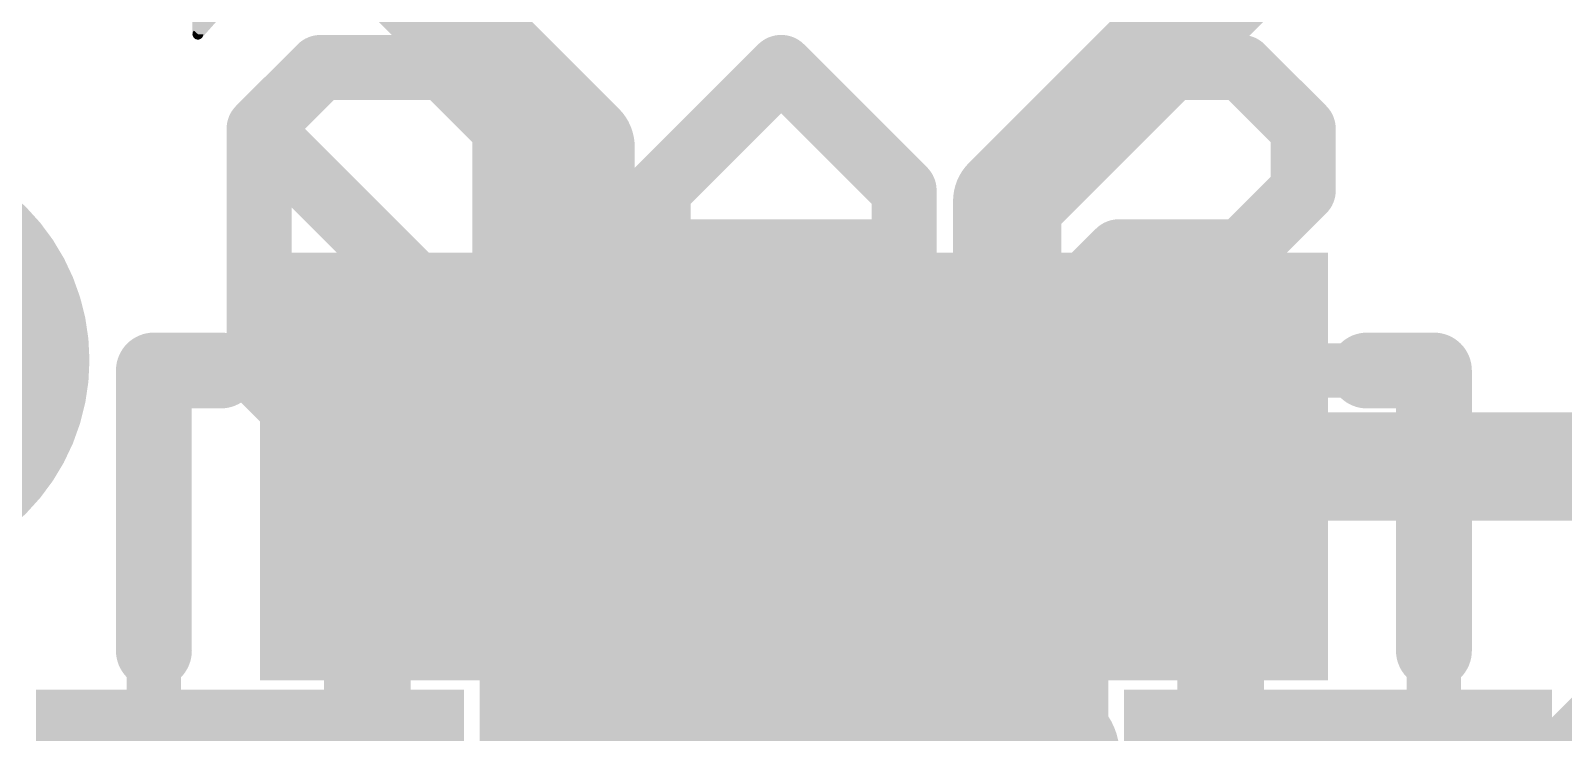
# Model space of a CAD drawing. Extents: x -36 to 72, y -7 to 16.
# Drawn here: x 5.831 to 9.423, y 8.272 to 9.917 of the extents above; entities that cross this region are included whole.
import ezdxf

# ---------------------------------------------------------------- set-up
doc = ezdxf.new("R2010")
doc.units = 0
for name, color, linetype in [('1', 12, 'CONTINUOUS'), ('16', 132, 'CONTINUOUS'), ('18', 110, 'CONTINUOUS'), ('21', 53, 'CONTINUOUS'), ('22', 53, 'CONTINUOUS'), ('23', 53, 'CONTINUOUS'), ('29', 253, 'CONTINUOUS'), ('30', 253, 'CONTINUOUS'), ('31', 253, 'CONTINUOUS'), ('51', 53, 'CONTINUOUS')]:
    doc.layers.add(name, color=color, linetype=linetype)

# ---------------------------------------------------------------- blocks, each defined once
blk = doc.blocks.new('RECT')
blk.add_solid([(-0.5, -0.5), (0.5, -0.5), (-0.5, 0.5), (0.5, 0.5)])
blk = doc.blocks.new('ROUNDV')
at = {"const_width": 0.5}
blk.add_lwpolyline([(0, -0.25, 1), (0, 0.25, 1), (0, -0.25)], format="xyb", dxfattribs=at)

msp = doc.modelspace()

# ---------------------------------------------------------------- linework, layer by layer
at = {"layer": '1', "const_width": 0.254}
for points in [[(8.12, 9.517), (8.89, 10.287)], [(6.604, 10.16), (7.12, 9.644)], [(7.12, 9.644), (7.12, 8.895)], [(8.12, 8.895), (8.12, 9.517)], [(9.906, 8.895), (8.62, 8.895)]]:
    msp.add_lwpolyline(points, dxfattribs=at)
at = {"layer": '1', "const_width": 0.127}
for points in [[(7.1835, 9.644, 1), (7.0565, 9.644)], [(7.0751, 9.5991, 1), (7.1649, 9.6889)], [(8.1835, 9.517, 1), (8.0565, 9.517)], [(8.0751, 9.5619, 1), (8.1649, 9.4721)], [(8.62, 8.9585, 1), (8.62, 8.8315)], [(7.0565, 8.895, 1), (7.1835, 8.895)], [(8.0565, 8.895, 1), (8.1835, 8.895)]]:
    msp.add_lwpolyline(points, format="xyb", dxfattribs=at)
at = {"layer": '16', "const_width": 0.254}
msp.add_lwpolyline([(9.398, 8.128), (10.16, 8.89)], dxfattribs=at)
at = {"layer": '21'}
for points, const_width in [([(6.2231, 11.4249), (6.2231, 9.9085)], 0.0254), ([(6.2231, 9.9085), (6.7107, 10.4572)], 0.0254), ([(6.2768, 9.12), (6.12, 9.12)], 0.1778), ([(6.12, 9.12), (6.12, 8.4632)], 0.1778), ([(8.9632, 9.12), (9.12, 9.12)], 0.1778), ([(9.12, 9.12), (9.12, 8.4632)], 0.1778)]:
    msp.add_lwpolyline(points, dxfattribs=dict(at, const_width=const_width))
for points, const_width in [([(6.2184, 9.9127, 1), (6.2278, 9.9043)], 0.0127), ([(6.2168, 9.9085, 1), (6.2295, 9.9085)], 0.0127), ([(6.1645, 9.12, 1), (6.0755, 9.12)], 0.0889), ([(6.12, 9.1645, 1), (6.12, 9.0756)], 0.0889), ([(6.2768, 9.0756, 1), (6.2768, 9.1645)], 0.0889), ([(8.9632, 9.1645, 1), (8.9632, 9.0756)], 0.0889), ([(9.1645, 9.12, 1), (9.0756, 9.12)], 0.0889), ([(9.12, 9.0756, 1), (9.12, 9.1645)], 0.0889), ([(6.0755, 8.4632, 1), (6.1645, 8.4632)], 0.0889), ([(9.0756, 8.4632, 1), (9.1645, 8.4632)], 0.0889), ([(8.22, 8.12, 1), (8.22, 8.32, 1), (8.22, 8.12)], 0.127)]:
    msp.add_lwpolyline(points, format="xyb", dxfattribs=dict(at, const_width=const_width))
at = {"layer": '22'}
for points, const_width in [([(6.5106, 9.8305), (6.3665, 9.6865)], 0.1524), ([(6.7987, 9.8305), (6.5106, 9.8305)], 0.1524), ([(6.9428, 9.6865), (6.7987, 9.8305)], 0.1524), ([(7.5902, 9.8305), (7.3021, 9.5424)], 0.1524), ([(7.8783, 9.5424), (7.5902, 9.8305)], 0.1524), ([(8.2376, 9.6865), (8.3816, 9.8305)], 0.1524), ([(8.3816, 9.8305), (8.6697, 9.8305)], 0.1524), ([(8.6697, 9.8305), (8.8138, 9.6865)], 0.1524), ([(6.3665, 9.6865), (6.3665, 9.1103)], 0.1524), ([(6.9428, 9.1103), (6.3665, 9.6865)], 0.1524), ([(6.9428, 9.1103), (6.9428, 9.6865)], 0.1524), ([(8.8138, 9.6865), (8.8138, 9.5424)], 0.1524), ([(7.3021, 9.5424), (7.3021, 8.9662)], 0.1524), ([(7.8783, 8.9662), (7.8783, 9.5424)], 0.1524), ([(8.8138, 9.5424), (8.6697, 9.3984)], 0.1524), ([(7.8783, 9.3984), (7.3021, 9.3984)], 0.1524), ([(8.3816, 9.3984), (8.2376, 9.2543)], 0.1524), ([(8.6697, 9.3984), (8.3816, 9.3984)], 0.1524), ([(8.2376, 9.2543), (8.2376, 9.1103)], 0.1524), ([(6.3665, 9.1103), (6.5106, 8.9662)], 0.1524), ([(6.7987, 8.9662), (6.9428, 9.1103)], 0.1524), ([(8.2376, 9.1103), (8.3816, 8.9662)], 0.1524), ([(8.6697, 8.9662), (8.8138, 9.1103)], 0.1524), ([(6.5106, 8.9662), (6.7987, 8.9662)], 0.1524), ([(8.3816, 8.9662), (8.6697, 8.9662)], 0.1524), ([(6.62, 8.42), (6.62, 6.82)], 0.2032), ([(8.62, 6.82), (8.62, 8.42)], 0.2032)]:
    msp.add_lwpolyline(points, dxfattribs=dict(at, const_width=const_width))
for points, const_width in [([(6.5106, 9.8686, 1), (6.5106, 9.7924)], 0.0762), ([(6.5375, 9.8036, 1), (6.4837, 9.8575)], 0.0762), ([(6.8256, 9.8575, 1), (6.7718, 9.8036)], 0.0762), ([(6.7987, 9.7924, 1), (6.7987, 9.8686)], 0.0762), ([(7.6171, 9.8575, 1), (7.5632, 9.8036)], 0.0762), ([(7.6171, 9.8036, 1), (7.5632, 9.8575)], 0.0762), ([(8.3816, 9.8686, 1), (8.3816, 9.7924)], 0.0762), ([(8.4086, 9.8036, 1), (8.3547, 9.8575)], 0.0762), ([(8.6967, 9.8575, 1), (8.6428, 9.8036)], 0.0762), ([(8.6697, 9.7924, 1), (8.6697, 9.8686)], 0.0762), ([(6.4046, 9.6865, 1), (6.3284, 9.6865)], 0.0762), ([(6.3935, 9.7134, 1), (6.3396, 9.6595)], 0.0762), ([(6.3396, 9.7134, 1), (6.3935, 9.6595)], 0.0762), ([(6.9809, 9.6865, 1), (6.9047, 9.6865)], 0.0762), ([(6.9158, 9.6595, 1), (6.9697, 9.7134)], 0.0762), ([(8.2106, 9.7134, 1), (8.2645, 9.6595)], 0.0762), ([(8.8519, 9.6865, 1), (8.7757, 9.6865)], 0.0762), ([(8.7869, 9.6595, 1), (8.8407, 9.7134)], 0.0762), ([(7.2751, 9.5694, 1), (7.329, 9.5155)], 0.0762), ([(7.3402, 9.5424, 1), (7.264, 9.5424)], 0.0762), ([(7.9164, 9.5424, 1), (7.8402, 9.5424)], 0.0762), ([(7.8513, 9.5155, 1), (7.9052, 9.5694)], 0.0762), ([(8.8407, 9.5155, 1), (8.7869, 9.5694)], 0.0762), ([(8.7757, 9.5424, 1), (8.8519, 9.5424)], 0.0762), ([(7.3021, 9.4365, 1), (7.3021, 9.3603)], 0.0762), ([(7.8783, 9.3603, 1), (7.8783, 9.4365)], 0.0762), ([(8.3816, 9.4365, 1), (8.3816, 9.3603)], 0.0762), ([(8.4086, 9.3714, 1), (8.3547, 9.4253)], 0.0762), ([(8.6428, 9.4253, 1), (8.6967, 9.3714)], 0.0762), ([(8.6697, 9.3603, 1), (8.6697, 9.4365)], 0.0762), ([(8.2106, 9.2813, 1), (8.2645, 9.2274)], 0.0762), ([(8.2757, 9.2543, 1), (8.1995, 9.2543)], 0.0762), ([(6.3935, 9.1372, 1), (6.3396, 9.0833)], 0.0762), ([(6.9697, 9.0833, 1), (6.9158, 9.1372)], 0.0762), ([(6.9158, 9.0833, 1), (6.9697, 9.1372)], 0.0762), ([(8.2645, 9.1372, 1), (8.2106, 9.0833)], 0.0762), ([(8.8407, 9.0833, 1), (8.7869, 9.1372)], 0.0762), ([(6.3284, 9.1103, 1), (6.4046, 9.1103)], 0.0762), ([(6.9047, 9.1103, 1), (6.9809, 9.1103)], 0.0762), ([(8.1995, 9.1103, 1), (8.2757, 9.1103)], 0.0762), ([(6.5106, 9.0043, 1), (6.5106, 8.9281)], 0.0762), ([(6.4837, 8.9393, 1), (6.5375, 8.9931)], 0.0762), ([(6.7718, 8.9931, 1), (6.8256, 8.9393)], 0.0762), ([(6.7987, 8.9281, 1), (6.7987, 9.0043)], 0.0762), ([(8.3816, 9.0043, 1), (8.3816, 8.9281)], 0.0762), ([(8.3547, 8.9393, 1), (8.4086, 8.9931)], 0.0762), ([(8.6428, 8.9931, 1), (8.6967, 8.9393)], 0.0762), ([(8.6697, 8.9281, 1), (8.6697, 9.0043)], 0.0762), ([(7.264, 8.9662, 1), (7.3402, 8.9662)], 0.0762), ([(7.8402, 8.9662, 1), (7.9164, 8.9662)], 0.0762), ([(6.92, 8.62, 0.4142), (6.62, 8.42)], 0.2032), ([(6.91, 8.5702, 1), (6.93, 8.6698)], 0.1016), ([(8.62, 8.42, 0.4142), (8.32, 8.62)], 0.2032), ([(8.31, 8.6698, 1), (8.33, 8.5702)], 0.1016), ([(6.6708, 8.42, 1), (6.5692, 8.42)], 0.1016), ([(8.6708, 8.42, 1), (8.5692, 8.42)], 0.1016), ([(6.5702, 8.43, 1), (6.6698, 8.41)], 0.1016), ([(8.5702, 8.41, 1), (8.6698, 8.43)], 0.1016)]:
    msp.add_lwpolyline(points, format="xyb", dxfattribs=dict(at, const_width=const_width))
at = {"layer": '23'}
msp.add_point((6.223, 9.906), dxfattribs=at)
at = {"layer": '51', "const_width": 0.127}
for points in [[(6.12, 9.12), (9.12, 9.12)], [(6.12, 6.12), (6.12, 9.12)], [(9.12, 9.12), (9.12, 6.12)]]:
    msp.add_lwpolyline(points, dxfattribs=at)
at = {"layer": '51', "const_width": 0.0635}
for points in [[(6.12, 9.1518, 1), (6.12, 9.0883)], [(6.1517, 9.12, 1), (6.0883, 9.12)], [(9.1518, 9.12, 1), (9.0883, 9.12)], [(9.12, 9.0883, 1), (9.12, 9.1518)]]:
    msp.add_lwpolyline(points, format="xyb", dxfattribs=at)

# ---------------------------------------------------------------- block references
at = {"layer": '1', "xscale": 0.3, "yscale": 0.8, "rotation": 180}
for p in [(6.62, 8.895), (7.12, 8.895), (7.62, 8.895), (8.12, 8.895), (8.62, 8.895)]:
    msp.add_blockref('RECT', p, dxfattribs=at)
at = {"layer": '16', "xscale": 0.635, "yscale": 1.27, "rotation": 90}
msp.add_blockref('RECT', (7.62, 8.07), dxfattribs=at)
at = {"layer": '18', "xscale": 1.016, "yscale": 1.016}
msp.add_blockref('ROUNDV', (5.461, 9.144), dxfattribs=at)
msp.add_blockref('ROUNDV', (5.461, 9.144), dxfattribs=at)
at = {"layer": '29', "xscale": 0.5032, "yscale": 1.0032}
for p, rotation in [((6.62, 8.895), 180), ((7.12, 8.895), 180), ((7.62, 8.895), 180), ((8.12, 8.895), 180), ((8.62, 8.895), 180), ((6.345, 8.12), 270), ((8.895, 8.12), 90)]:
    msp.add_blockref('RECT', p, dxfattribs=dict(at, rotation=rotation))
at = {"layer": '30', "xscale": 0.8382, "yscale": 1.4732, "rotation": 90}
msp.add_blockref('RECT', (7.62, 8.07), dxfattribs=at)
at = {"layer": '31', "xscale": 0.3, "yscale": 0.8, "rotation": 180}
for p in [(6.62, 8.895), (7.12, 8.895), (7.62, 8.895), (8.12, 8.895), (8.62, 8.895)]:
    msp.add_blockref('RECT', p, dxfattribs=at)
at = {"layer": '51', "xscale": 0.467, "yscale": 0.25, "rotation": 270}
for p in [(6.62, 8.7865), (7.12, 8.7865), (7.62, 8.7865), (8.12, 8.7865), (8.62, 8.7865)]:
    msp.add_blockref('RECT', p, dxfattribs=at)

doc.saveas('drawing.dxf')
